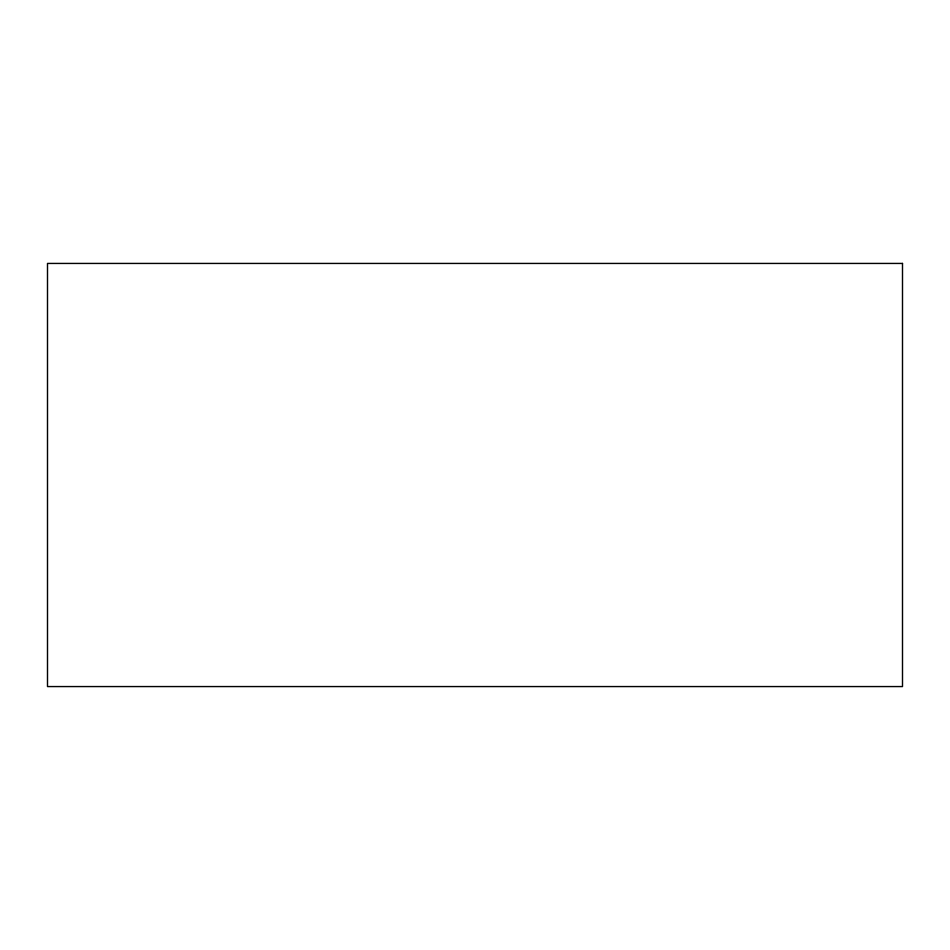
<?xml version="1.0" encoding="UTF-8"?>
<svg xmlns="http://www.w3.org/2000/svg" width="950" height="950" viewBox="0 0 950 950"><rect width="100%" height="100%" fill="white"/><g stroke="black" fill="none" stroke-linecap="round" stroke-linejoin="round"><path stroke-width="1.43" d="M902.5 263.435L47.5 263.435L47.5 686.565L902.5 686.565L902.5 263.435"/></g></svg>
